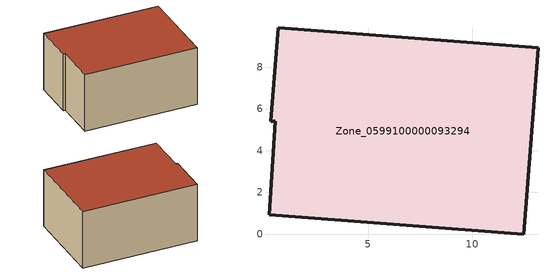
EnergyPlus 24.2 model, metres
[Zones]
Zone_0599100000093294
 floor ground (C_G): 0.25,0.92 0.54,5.41 0.34,5.42 0.68,9.89 13.14,8.94 12.46,0 z7.51
 wall outside (C_F): 12.46,0 13.14,8.94 0.68,9.89 0.34,5.42 0.54,5.41 0.25,0.92 12.46,0 z7.51:13.96
 roof outside (C_R): 0.54,5.41 0.25,0.92 12.46,0 13.14,8.94 0.68,9.89 0.34,5.42 z13.96
[BUILDING]
Pand.0599100000093294: North Axis=0; Terrain=City; Loads Convergence Tolerance Value=0.04; Temperature Convergence Tolerance Value=0.4; Solar Distribution=FullExterior; Maximum Number of Warmup Days=25; Minimum Number of Warmup Days=1
[Site:Location]
Rotterdam.The.Hague.AP_ZH_NLD Design_Conditions: Latitude=51.96; Longitude=4.45; Time Zone=1; Elevation=-4.5
[SITE:GROUNDTEMPERATURE:BUILDINGSURFACE]
18, 18, 18, 18, 18, 18, 18, 18, 18, 18, 18, 18
[MATERIAL] Thermal Absorptance=0.9; Solar Absorptance=0.7; Visible Absorptance=0.7
Name | Roughness | Thickness | Conductivity | Density | Specific Heat
G.D.1965 | MediumSmooth | 0.15 | 1 | 540 | 1210
F.D.1965 | Rough | 0.3 | 0.857143 | 1920 | 840
R.D.1965 | MediumRough | 0.2 | 0.08 | 1500 | 1000
[CONSTRUCTION]
C_G: G.D.1965
C_F: F.D.1965
C_R: R.D.1965
[ZONE]
Zone_0599100000093294: Type=1; Multiplier=1; Ceiling Height=Autocalculate; Volume=Autocalculate; Floor Area=autocalculate; Part of Total Floor Area=Yes
[ZONEINFILTRATION:DESIGNFLOWRATE]
Infil_Zone_0599100000093294: Zone or ZoneList or Space or SpaceList=Zone_0599100000093294; Schedule=AlwaysOn; Design Flow Rate Calculation Method=Flow/Area; Flow Rate per Floor Area=0.0042; Constant Term Coefficient=1; Temperature Term Coefficient=0; Velocity Term Coefficient=0; Velocity Squared Term Coefficient=0
[HVACTEMPLATE:ZONE:IDEALLOADSAIRSYSTEM]
Zone_0599100000093294: Maximum Heating Supply Air Temperature=50; Minimum Cooling Supply Air Temperature=13; Maximum Heating Supply Air Humidity Ratio=0.0156; Minimum Cooling Supply Air Humidity Ratio=0.0077; Heating Limit=NoLimit; Cooling Limit=NoLimit; Dehumidification Control Type=ConstantSensibleHeatRatio; Cooling Sensible Heat Ratio=0.7; Dehumidification Setpoint=60; Humidification Control Type=None; Humidification Setpoint=30; Outdoor Air Method=None; Outdoor Air Flow Rate per Person=0.00944; Outdoor Air Flow Rate per Zone Floor Area=0; Outdoor Air Flow Rate per Zone=0; Demand Controlled Ventilation Type=None; Outdoor Air Economizer Type=NoEconomizer; Heat Recovery Type=None; Sensible Heat Recovery Effectiveness=0.7; Latent Heat Recovery Effectiveness=0.65
[ZONECONTROL:THERMOSTAT]
ThermostatControl_Zone_0599100000093294: Zone or ZoneList=Zone_0599100000093294; Control Type Schedule=DualSetpointControlType; Control 1=Thermostat_Zone_0599100000093294; Temperature Difference Between Cutout And Setpoint=0
[THERMOSTATSETPOINT:DUALSETPOINT]
Thermostat_Zone_0599100000093294: Heating Setpoint Temperature Schedule=HeatingSetpoint_Zone_0599100000093294; Cooling Setpoint Temperature Schedule=CoolingSetpoint_Zone_0599100000093294
[SCHEDULE:COMPACT]
HeatingSetpoint_Zone_0599100000093294: Through: 12/31, For: AllDays, Until: 24:00, 21
CoolingSetpoint_Zone_0599100000093294: Through: 12/31, For: AllDays, Until: 24:00, 24
DualSetpointControlType: Through: 12/31, For: AllDays, Until: 24:00, 4
AlwaysOn: Through: 12/31, For: AllDays, Until: 24:00, 1
